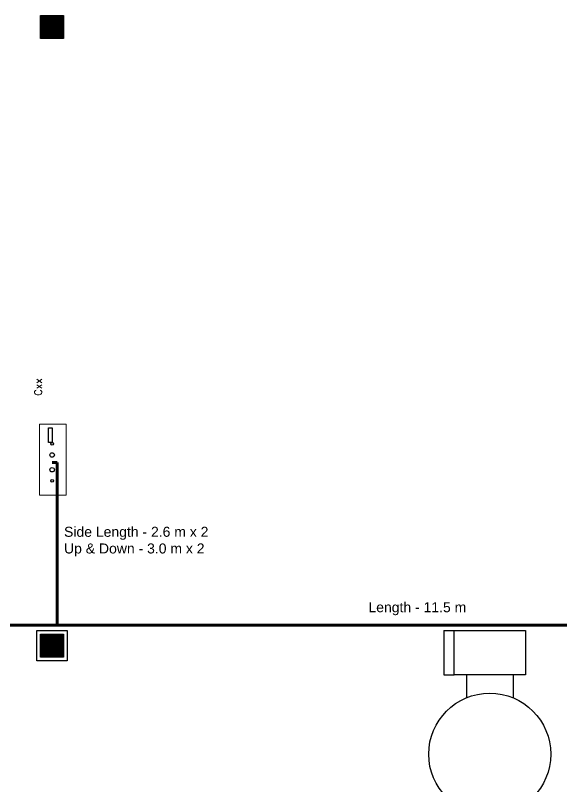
# Model space of a CAD drawing. Header units: millimetres. Extents: x -1052 to 3351, y 0 to 2015.
# Drawn here: x -319 to -209.7, y 1434.6 to 1588.9 of the extents above; entities that cross this region are included whole.
import ezdxf

# ---------------------------------------------------------------- set-up
doc = ezdxf.new("R2010")
doc.units = ezdxf.units.MM
for name, color, linetype, lineweight in [('AM_0', 7, 'Continuous', 25), ('AM_6', 2, 'Continuous', 35), ('AM_8', 7, 'Continuous', 15), ('Layer1', 50, 'Continuous', 25)]:
    doc.layers.add(name, color=color, linetype=linetype, lineweight=lineweight)
doc.layers.add('COLUMN', color=3, linetype='Continuous')
doc.layers.add('Machine', color=7, linetype='Continuous')
doc.styles.add('ROMANS', font='romans.shx')
doc.styles.get("Standard").update_dxf_attribs({"font": 'arial.ttf'})
pattern_1 = [(45, (-1204.78313, 7498.49328), (-0.1359721316, 0.1359721316), [])]
pattern_2 = [(45, (-1204.78216, 7622.27135), (-0.1359721316, 0.1359721316), [])]

msp = doc.modelspace()

# ---------------------------------------------------------------- hatches: boundary and pattern name
h = msp.add_hatch()
h.set_pattern_fill('_U', color=0, scale=0.192294, angle=45, style=0, pattern_type=0)
h.set_pattern_definition(pattern_2)
h.paths.add_polyline_path([(-309.3638, 1588.9337), (-313.9893, 1588.9337), (-313.9893, 1584.3081), (-309.3638, 1584.3081)])
h = msp.add_hatch()
h.set_pattern_fill('_U', color=0, scale=0.192294, angle=45, style=0, pattern_type=0)
h.set_pattern_definition(pattern_2)
h.paths.add_polyline_path([(-309.3638, 1588.9337), (-313.9893, 1588.9337), (-313.9893, 1584.3081), (-309.3638, 1584.3081)])
h = msp.add_hatch()
h.set_pattern_fill('_U', color=0, scale=0.192294, angle=45, style=0, pattern_type=0)
h.set_pattern_definition(pattern_1)
h.paths.add_polyline_path([(-309.3647, 1465.1556), (-313.9903, 1465.1556), (-313.9903, 1460.5301), (-309.3647, 1460.5301)])
h = msp.add_hatch()
h.set_pattern_fill('_U', color=0, scale=0.192294, angle=45, style=0, pattern_type=0)
h.set_pattern_definition(pattern_1)
h.paths.add_polyline_path([(-309.3647, 1465.1556), (-313.9903, 1465.1556), (-313.9903, 1460.5301), (-309.3647, 1460.5301)])

# ---------------------------------------------------------------- linework, layer by layer
at = {"color": 3}
for centre, radius in [((-311.647, 1503.1977), 0.2515), ((-311.647, 1500.9789), 0.4475), ((-311.647, 1498.0206), 0.4475), ((-311.647, 1495.8018), 0.2515)]:
    msp.add_circle(centre, radius, dxfattribs=at)
at = {"layer": 'AM_0'}
for points in [[(-313.9893, 1588.9337), (-309.3638, 1588.9337), (-309.3638, 1584.3081), (-313.9893, 1584.3081)], [(-313.9893, 1588.9337), (-309.3638, 1588.9337), (-309.3638, 1584.3081), (-313.9893, 1584.3081)], [(-312.3866, 1506.4075), (-311.647, 1506.4075), (-311.647, 1503.4492), (-312.3866, 1503.4492)], [(-314.7246, 1465.8899), (-308.6304, 1465.8899), (-308.6304, 1459.7957), (-314.7246, 1459.7957)], [(-313.9903, 1465.1556), (-309.3647, 1465.1556), (-309.3647, 1460.5301), (-313.9903, 1460.5301)], [(-313.9903, 1465.1556), (-309.3647, 1465.1556), (-309.3647, 1460.5301), (-313.9903, 1460.5301)]]:
    msp.add_lwpolyline(points, close=True, dxfattribs=at)
at = {"layer": 'AM_8'}
msp.add_lwpolyline([(-314.2027, 1507.116), (-308.809, 1507.116), (-308.809, 1492.9125), (-314.2027, 1492.9125)], close=True, dxfattribs=at)
at = {"layer": 'COLUMN'}
for points in [[(-313.3406, 1588.285), (-310.0124, 1588.2849), (-310.0125, 1584.9568), (-313.3407, 1584.9569)], [(-313.3406, 1588.285), (-310.0124, 1588.2849), (-310.0125, 1584.9568), (-313.3407, 1584.9569)], [(-313.3415, 1464.507), (-310.0134, 1464.5069), (-310.0135, 1461.1787), (-313.3416, 1461.1788)], [(-313.3415, 1464.507), (-310.0134, 1464.5069), (-310.0135, 1461.1787), (-313.3416, 1461.1788)]]:
    msp.add_lwpolyline(points, close=True, dxfattribs=at)
at = {"layer": 'Layer1', "color": 30, "linetype": 'Continuous', "lineweight": 100, "true_color": 0xff9701}
for p, q in [((-311.647, 1499.4977), (-310.647, 1499.4977)), ((-310.647, 1499.4977), (-310.647, 1466.8978)), ((-614.4618, 1466.8978), (-308.6304, 1466.8978)), ((-308.6304, 1466.8978), (-172.374, 1466.8978))]:
    msp.add_line(p, q, dxfattribs=at)
at = {"layer": 'Machine', "color": 0}
for p, q in [((-233.3163, 1465.886), (-233.3163, 1457.0109)), ((-231.2499, 1457.0109), (-231.2499, 1465.886)), ((-216.9728, 1465.886), (-216.9728, 1457.0109)), ((-233.3163, 1457.0109), (-231.2499, 1457.0109)), ((-216.9728, 1457.0109), (-231.2499, 1457.0109)), ((-228.7708, 1457.0109), (-228.7708, 1452.3884)), ((-219.452, 1457.0109), (-219.452, 1452.3884))]:
    msp.add_line(p, q, dxfattribs=at)
at = {"layer": 'Machine'}
for p, q in [((-233.3163, 1465.886), (-231.2499, 1465.886)), ((-231.2499, 1465.886), (-216.9728, 1465.886))]:
    msp.add_line(p, q, dxfattribs=at)
at = {"layer": 'Machine', "color": 0}
msp.add_circle((-224.1114, 1441.1097), 12.2032, dxfattribs=at)

# ---------------------------------------------------------------- texts
at = {"layer": 'AM_6', "color": 0, "lineweight": -2, "insert": (-315.1806, 1512.8251), "char_height": 1.47918, "width": 9.231868, "attachment_point": 1, "rotation": 90, "style": 'ROMANS'}
msp.add_mtext('Cxx', dxfattribs=at)
at = {"layer": 'Layer1', "color": 30, "true_color": 0xff9701, "char_height": 2, "attachment_point": 1}
for s, insert, width in [('Side Length - 2.6 m x 2\\PUp & Down - 3.0 m x 2', (-309.2654, 1486.6055), 34.984652), ('Length - 11.5 m', (-248.3769, 1471.5117), 33.65023)]:
    msp.add_mtext(s, dxfattribs=dict(at, insert=insert, width=width))

doc.saveas('drawing.dxf')
